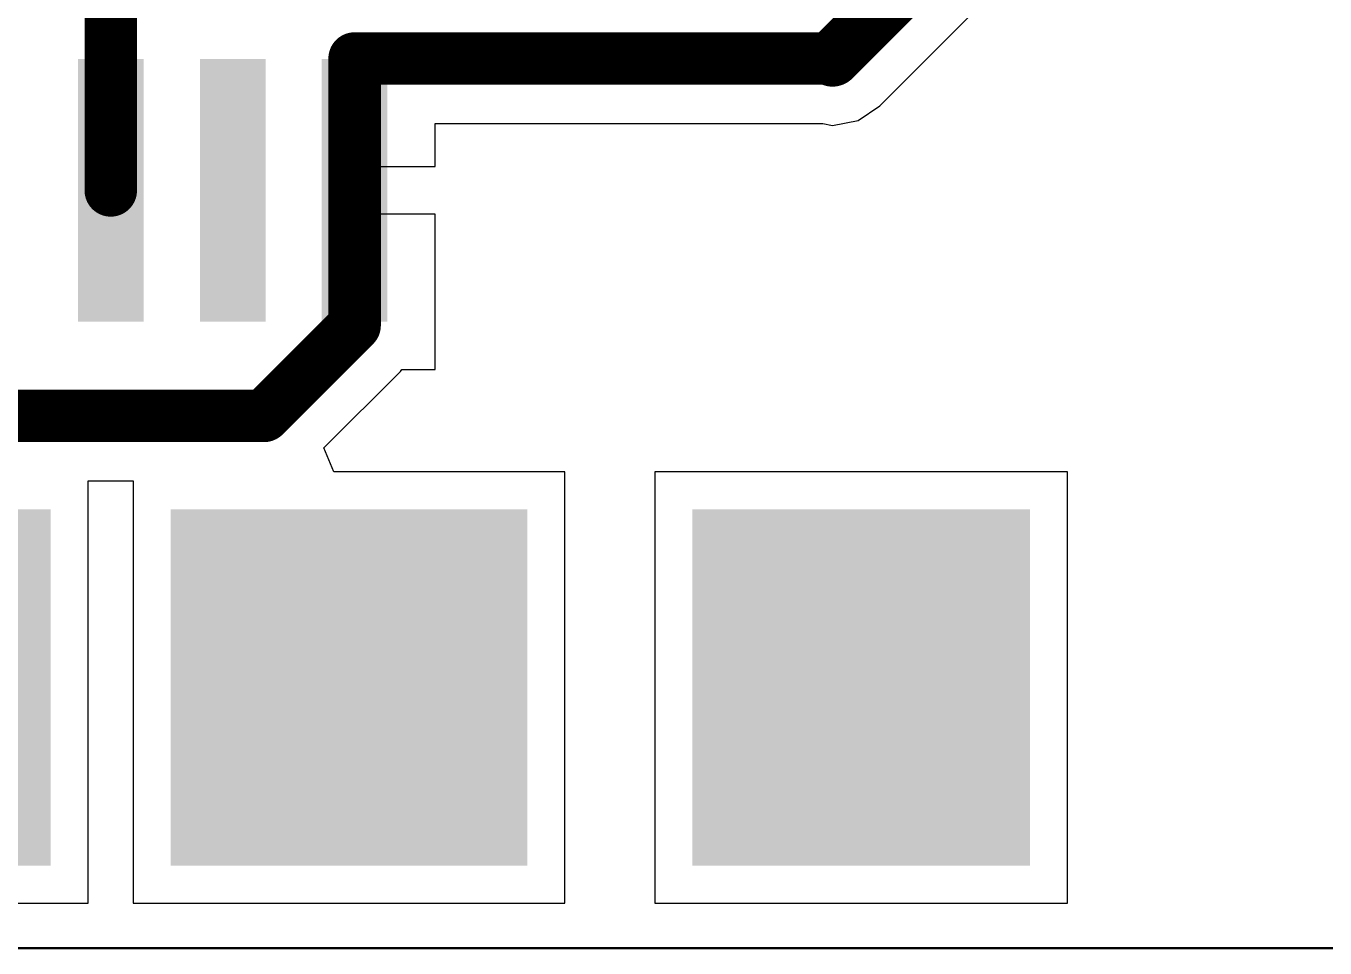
# Paper-space layout 'Layout1' of a CAD drawing. Header units: millimetres. Extents: x 0 to 841, y 0 to 594.
# Drawn here: x 157.92 to 185.62, y 256.91 to 276.57 of the extents above; entities that cross this region are included whole.
import ezdxf

# ---------------------------------------------------------------- set-up
doc = ezdxf.new("R2010")
doc.units = ezdxf.units.MM
doc.layers.add('TopLayer', color=1, linetype='Continuous')

psp = doc.layouts.get("Layout1")

# ---------------------------------------------------------------- linework, layer by layer
at = {"layer": 'TopLayer'}
for p, q in [((176.127, 274.87), (178.565, 277.309)), ((175.664, 274.561), (176.127, 274.87)), ((175.118, 274.452), (175.664, 274.561)), ((166.643, 273.576), (166.643, 274.493)), ((166.643, 274.493), (174.913, 274.493)), ((174.913, 274.493), (175.118, 274.452)), ((164.927, 272.56), (164.927, 273.576)), ((164.927, 273.576), (166.643, 273.576)), ((166.643, 272.56), (164.927, 272.56)), ((166.643, 269.252), (166.643, 272.56)), ((164.274, 267.576), (165.908, 269.209)), ((165.908, 269.209), (165.936, 269.252)), ((165.936, 269.252), (166.643, 269.252)), ((164.485, 267.068), (164.274, 267.576)), ((169.407, 267.068), (164.485, 267.068)), ((169.407, 257.869), (169.407, 267.068)), ((180.127, 267.068), (171.327, 267.068)), ((171.327, 267.068), (171.327, 257.869)), ((180.127, 257.869), (180.127, 267.068)), ((159.247, 257.869), (159.247, 266.873)), ((159.247, 266.873), (160.207, 266.873)), ((160.207, 266.873), (160.207, 257.869)), ((150.047, 257.869), (159.247, 257.869)), ((160.207, 257.869), (169.407, 257.869)), ((171.327, 257.869), (180.127, 257.869))]:
    psp.add_line(p, q, dxfattribs=at)
at = {"layer": 'TopLayer', "color": 18, "lineweight": 50}
psp.add_lwpolyline([(95.863, 534.772), (352.086, 534.772), (352.086, 256.912), (95.863, 256.912)], close=True, dxfattribs=at)
at = {"layer": 'TopLayer'}
for points, const_width in [([(175.118, 275.88), (177.556, 278.318)], 1.2), ([(159.727, 273.068), (159.727, 277.404)], 1.12), ([(164.927, 273.068), (164.927, 275.88)], 1.12), ([(164.927, 275.88), (175.118, 275.88)], 1.12), ([(164.927, 270.19), (164.927, 273.068)], 1.12), ([(162.997, 268.26), (164.927, 270.19)], 1.12), ([(153.172, 268.26), (162.997, 268.26)], 1.12)]:
    psp.add_lwpolyline(points, dxfattribs=dict(at, const_width=const_width))
for points, const_width in [([(174.818, 275.88, 1), (175.418, 275.88, 1)], 0.6), ([(164.647, 275.88, 1), (165.207, 275.88, 1)], 0.56), ([(164.647, 275.88, 1), (165.207, 275.88, 1)], 0.56), ([(174.838, 275.88, 1), (175.398, 275.88, 1)], 0.56), ([(159.447, 273.068, 1), (160.007, 273.068, 1)], 0.56), ([(164.647, 273.068, 1), (165.207, 273.068, 1)], 0.56), ([(164.647, 273.068, 1), (165.207, 273.068, 1)], 0.56), ([(164.647, 270.19, 1), (165.207, 270.19, 1)], 0.56), ([(164.647, 270.19, 1), (165.207, 270.19, 1)], 0.56), ([(162.717, 268.26, 1), (163.277, 268.26, 1)], 0.56), ([(162.717, 268.26, 1), (163.277, 268.26, 1)], 0.56)]:
    psp.add_lwpolyline(points, format="xyb", close=True, dxfattribs=dict(at, const_width=const_width))
for points in [[(160.427, 270.268), (160.427, 275.868), (159.027, 270.268), (159.027, 275.868)], [(163.027, 270.268), (163.027, 275.868), (161.627, 270.268), (161.627, 275.868)], [(165.627, 270.268), (165.627, 275.868), (164.227, 270.268), (164.227, 275.868)], [(150.847, 258.669), (158.447, 258.669), (150.847, 266.268), (158.447, 266.268)], [(161.007, 258.669), (168.607, 258.669), (161.007, 266.268), (168.607, 266.268)], [(172.127, 258.669), (179.327, 258.669), (172.127, 266.268), (179.327, 266.268)]]:
    psp.add_solid(points, dxfattribs=at)

doc.saveas('drawing.dxf')
